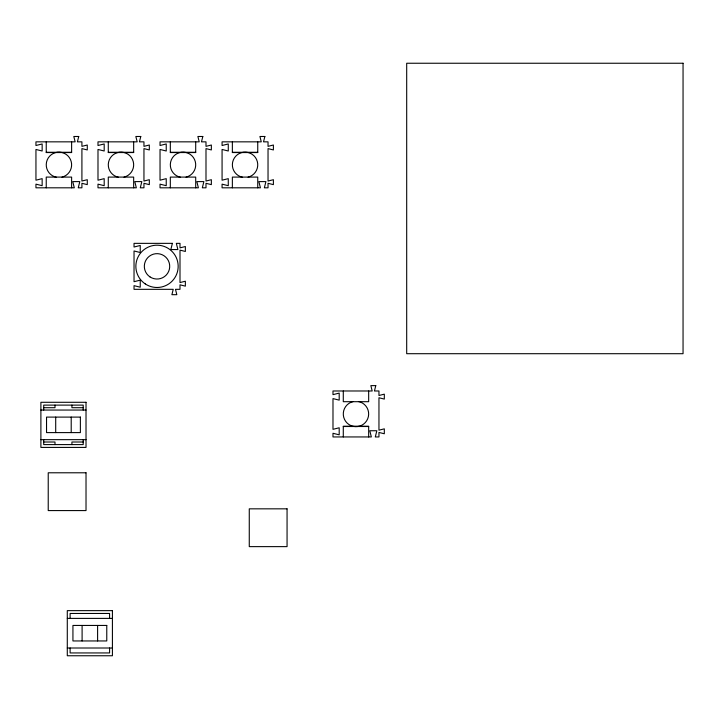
<?xml version="1.0" encoding="UTF-8"?>
<svg xmlns="http://www.w3.org/2000/svg" width="719" height="719" viewBox="0 0 719 719"><rect width="100%" height="100%" fill="white"/><g stroke="black" fill="none" stroke-linecap="round" stroke-linejoin="round"><path stroke-width="1.08" d="M46.241 152.275L71.621 152.275M108.281 152.275L133.662 152.275M170.322 152.275L195.703 152.275M232.363 152.275L257.744 152.275M43.715 407.7L54.995 407.7L54.995 405.112M83.197 407.7L71.918 407.7L71.918 405.112M40.893 410.046L86.019 410.046M343.287 426.511L368.667 426.511M40.893 439.66L86.019 439.66M43.715 442.005L54.995 442.005L54.995 444.594M83.197 442.005L71.918 442.005L71.918 444.594M67.289 618.394L112.416 618.394M67.289 648.008L112.416 648.008M368.667 390.983L368.667 401.696L343.287 401.696L343.287 390.983M368.667 436.945L368.667 426.232L343.287 426.232L343.287 436.945M257.744 141.841L257.744 152.554L232.363 152.554L232.363 141.841M257.744 187.812L257.744 177.09L232.363 177.09L232.363 187.812M195.703 141.841L195.703 152.554L170.322 152.554L170.322 141.841M195.703 187.812L195.703 177.09L170.322 177.09L170.322 187.812M133.662 141.841L133.662 152.554L108.281 152.554L108.281 141.841M133.662 187.812L133.662 177.09L108.281 177.09L108.281 187.812M109.594 618.394L109.594 613.46L70.111 613.46L70.111 618.394M109.594 648.008L109.594 652.942L70.111 652.942L70.111 648.008M97.604 625.44L97.604 640.953M83.197 410.046L83.197 405.112L43.715 405.112L43.715 410.046M83.197 439.66L83.197 444.594L43.715 444.594L43.715 439.66M82.101 625.44L82.101 640.953M71.621 141.841L71.621 152.554L46.241 152.554L46.241 141.841M71.621 187.812L71.621 177.09L46.241 177.09L46.241 187.812M71.208 417.101L71.208 432.604M55.705 417.101L55.705 432.604M118.509 177.269A12.69 12.69 0 0 1 110.313 157.937A12.69 12.69 0 0 1 131.307 157.461A12.69 12.69 0 0 1 124.001 177.153M56.468 177.269A12.69 12.69 0 0 1 48.272 157.937A12.69 12.69 0 0 1 69.267 157.461A12.69 12.69 0 0 1 61.96 177.153M180.55 177.269A12.69 12.69 0 0 1 172.353 157.937A12.69 12.69 0 0 1 193.348 157.461A12.69 12.69 0 0 1 186.041 177.153M242.582 177.269A12.69 12.69 0 0 1 234.394 157.937A12.69 12.69 0 0 1 255.389 157.461A12.69 12.69 0 0 1 248.073 177.153M358.439 401.517A12.69 12.69 0 0 1 366.627 420.849A12.69 12.69 0 0 1 345.641 421.325A12.69 12.69 0 0 1 352.948 401.642M78.739 136.484L77.4 141.841L81.912 141.841L81.912 146.352L87.278 145.013L87.278 149.947L81.912 148.608L81.912 181.035L87.278 179.696L87.278 184.639L81.912 183.3L81.912 187.812L78.254 187.812L79.8 181.601L72.754 181.601L74.3 187.812L35.95 187.812L35.95 184.145L42.151 185.691L42.151 178.645L35.95 180.19L35.95 149.453L42.151 151.008L42.151 143.953L35.95 145.508L35.95 141.841L75.144 141.841L73.805 136.484L78.739 136.484M140.78 136.484L139.441 141.841L143.953 141.841L143.953 146.352L149.318 145.013L149.318 149.947L143.953 148.608L143.953 181.035L149.318 179.696L149.318 184.639L143.953 183.3L143.953 187.812L140.286 187.812L141.841 181.601L134.795 181.601L136.34 187.812L97.991 187.812L97.991 184.145L104.192 185.691L104.192 178.645L97.991 180.19L97.991 149.453L104.192 151.008L104.192 143.953L97.991 145.508L97.991 141.841L137.185 141.841L135.846 136.484L140.78 136.484M172.389 243.355L170.834 249.556L177.89 249.556L176.335 243.355L180.002 243.355L180.002 247.866L185.358 246.527L185.358 251.461L180.002 250.122L180.002 282.558L185.358 281.219L185.358 286.153L180.002 284.814L180.002 289.326L175.49 289.326L176.829 294.682L171.895 294.682L173.234 289.326L134.031 289.326L134.031 285.659L140.241 287.205L140.241 280.158L134.031 281.704L134.031 250.967L140.241 252.522L140.241 245.476L134.031 247.021L134.031 243.355L172.389 243.355M202.821 136.484L201.482 141.841L205.994 141.841L205.994 146.352L211.35 145.013L211.35 149.947L205.994 148.608L205.994 181.035L211.35 179.696L211.35 184.639L205.994 183.3L205.994 187.812L202.327 187.812L203.881 181.601L196.835 181.601L198.381 187.812L160.031 187.812L160.031 184.145L166.233 185.691L166.233 178.645L160.031 180.19L160.031 149.453L166.233 151.008L166.233 143.953L160.031 145.508L160.031 141.841L199.226 141.841L197.887 136.484L202.821 136.484M264.862 136.484L263.522 141.841L268.034 141.841L268.034 146.352L273.391 145.013L273.391 149.947L268.034 148.608L268.034 181.035L273.391 179.696L273.391 184.639L268.034 183.3L268.034 187.812L264.367 187.812L265.922 181.601L258.867 181.601L260.422 187.812L222.072 187.812L222.072 184.145L228.274 185.691L228.274 178.645L222.072 180.19L222.072 149.453L228.274 151.008L228.274 143.953L222.072 145.508L222.072 141.841L261.267 141.841L259.927 136.484L264.862 136.484M375.785 385.627L374.446 390.983L378.958 390.983L378.958 395.495L384.314 394.156L384.314 399.09L378.958 397.751L378.958 430.178L384.314 428.839L384.314 433.773L378.958 432.434L378.958 436.945L375.291 436.945L376.846 430.744L369.791 430.744L371.346 436.945L332.987 436.945L332.987 433.278L339.197 434.833L339.197 427.778L332.987 429.333L332.987 398.596L339.197 400.141L339.197 393.095L332.987 394.65L332.987 390.983L372.19 390.983L370.851 385.627L375.785 385.627M683.05 63.245L406.693 63.245L406.693 353.703L683.05 353.703L683.05 63.245M86.019 402.289L40.893 402.289L40.893 447.416L86.019 447.416L86.019 402.289M80.375 417.101L46.537 417.101L46.537 432.604L80.375 432.604L80.375 417.101M86.019 472.787L48.227 472.787L48.227 510.58L86.019 510.58L86.019 472.787M287.061 508.836L249.268 508.836L249.268 546.629L287.061 546.629L287.061 508.836M112.416 610.638L67.289 610.638L67.289 655.755L112.416 655.755L112.416 610.638M106.772 625.44L72.934 625.44L72.934 640.953L106.772 640.953L106.772 625.44M145.256 283.915A21.148 21.148 0 0 0 178.123 267.738A21.148 21.148 0 0 0 147.674 247.363A21.148 21.148 0 0 0 145.256 283.915M149.956 276.887A12.69 12.69 0 0 0 169.684 267.18A12.69 12.69 0 0 0 151.412 254.957A12.69 12.69 0 0 0 149.956 276.887"/></g></svg>
